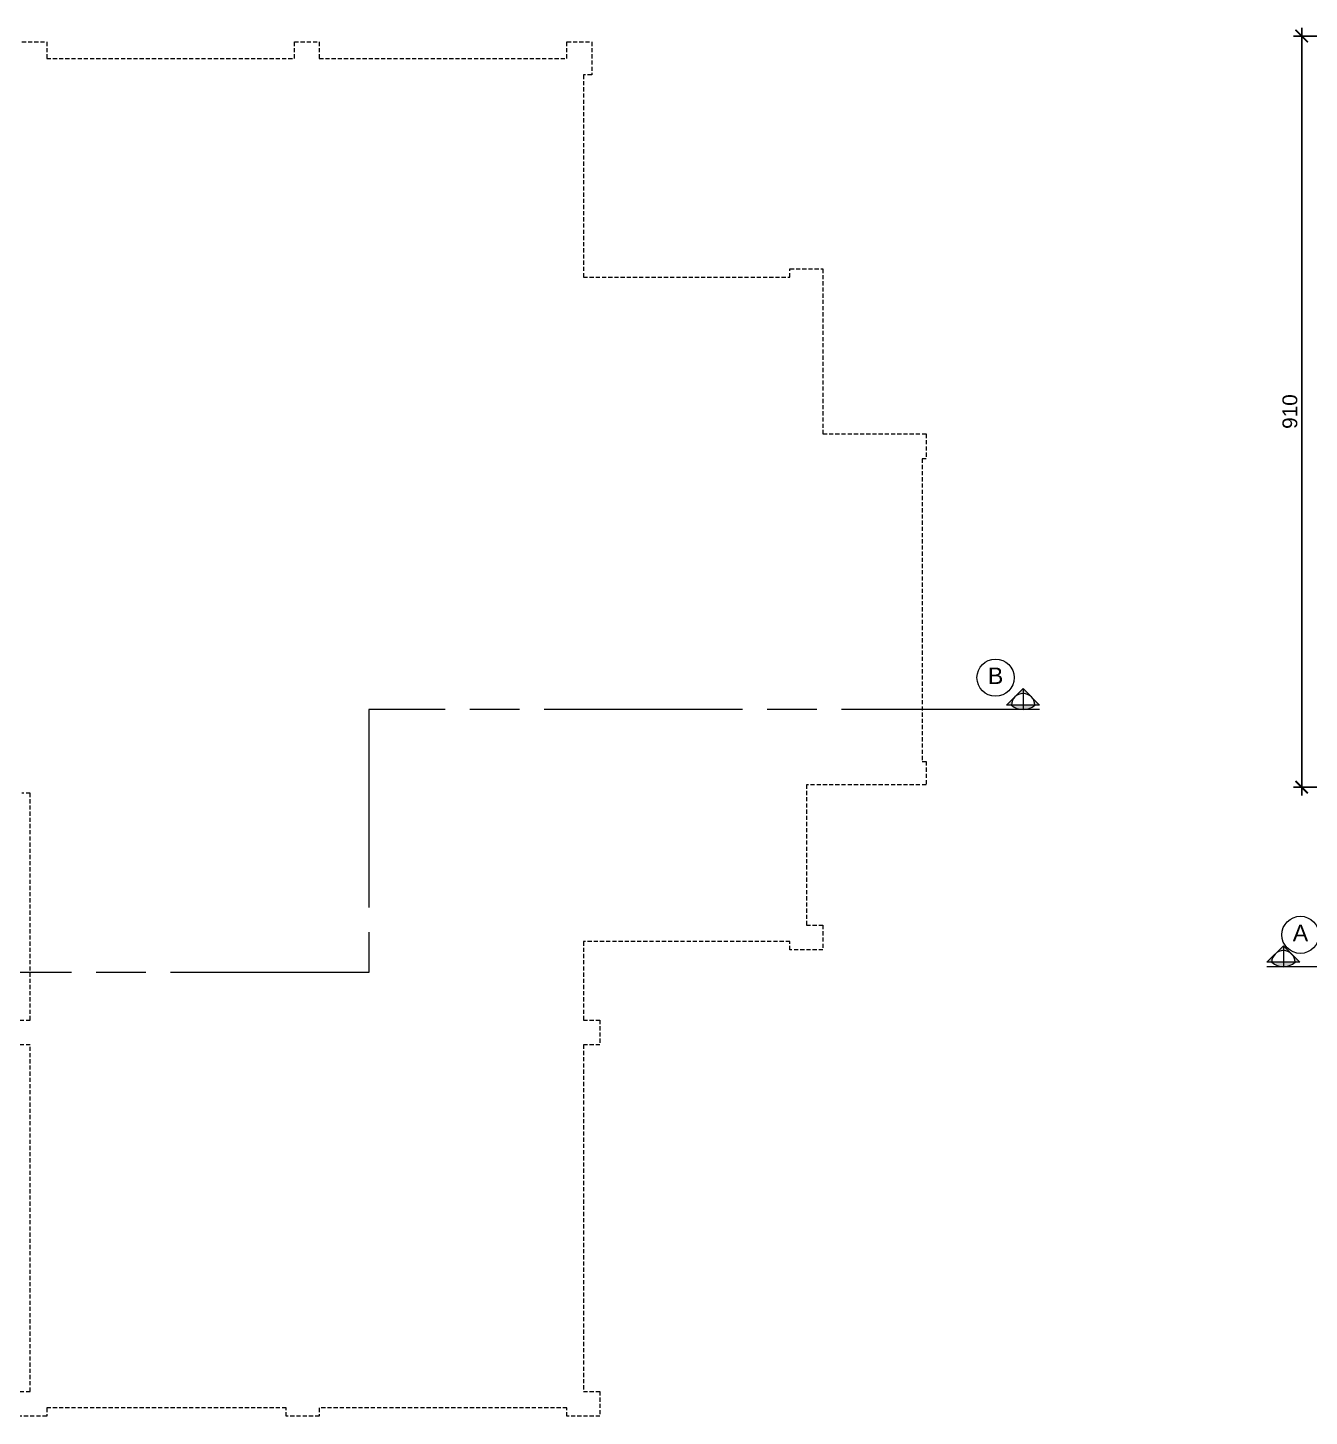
# Model space of a CAD drawing. Header units: millimetres. Extents: x -43527 to -16485, y 19062 to 36467.
# Drawn here: x -32820 to -31268, y 32347 to 34030 of the extents above; entities that cross this region are included whole.
import ezdxf

# ---------------------------------------------------------------- set-up
doc = ezdxf.new("R2010")
doc.units = ezdxf.units.MM
doc.header["$LTSCALE"] = 10
doc.header["$PDMODE"] = 35
doc.linetypes.add('ACAD_ISO08W100', pattern=[36, 24, -3, 6, -3])
doc.linetypes.add('DASHED', pattern=[0.75, 0.5, -0.25])
for name, color, linetype, lineweight in [('elevation', 2, 'Continuous', 20), ('projection', 181, 'DASHED', 13), ('SEC.  LINE', 20, 'ACAD_ISO08W100', 13), ('TEXT', 6, 'Continuous', 25)]:
    doc.layers.add(name, color=color, linetype=linetype, lineweight=lineweight)
doc.styles.get("Standard").update_dxf_attribs({"font": 'arial.ttf', "height": 18})
doc.dimstyles.new('ISO-25', dxfattribs={"dimtxt": 2.5, "dimasz": 15, "dimexe": 10, "dimexo": 30, "dimgap": 5, "dimtad": 1, "dimdsep": 46, "dimtxsty": 'Standard', "dimblk": 'ARCHTICK', "dimcen": 2.5, "dimdle": 10, "dimadec": 1, "dimazin": 0, "dimtfac": 1, "dimtmove": 0, "dimatfit": 3, "dimldrblk": 'OPEN90', "dimfxl": 1, "dimarcsym": 0})

# ---------------------------------------------------------------- blocks, each defined once
blk = doc.blocks.new('_ArchTick')
at = {"color": 0, "linetype": 'ByBlock', "const_width": 0.15}
blk.add_lwpolyline([(-0.5, -0.5), (0.5, 0.5)], dxfattribs=at)
blk = doc.blocks.new('*D267')
at = {"layer": 'Defpoints', "color": 0, "transparency": 16777216}
for p in [(-31277, 34019.6), (-31203.1, 34019.6), (-31203.1, 33109.6)]:
    blk.add_point(p, dxfattribs=at)
at = {"layer": 'TEXT', "color": 0, "lineweight": -2, "transparency": 16777216}
for p, q in [((-31233.1, 34019.6), (-31287, 34019.6)), ((-31277, 33099.6), (-31277, 34029.6)), ((-31233.1, 33109.6), (-31287, 33109.6))]:
    blk.add_line(p, q, dxfattribs=at)
at = {"layer": 'TEXT', "color": 0, "lineweight": -2, "transparency": 16777216, "xscale": 15, "yscale": 15, "zscale": 15}
for p, rotation in [((-31277, 34019.6), 90), ((-31277, 33109.6), 270)]:
    blk.add_blockref('_ArchTick', p, dxfattribs=dict(at, rotation=rotation))
at = {"layer": 'TEXT', "color": 0, "transparency": 16777216, "insert": (-31291.2, 33564.6), "char_height": 18, "attachment_point": 5, "rotation": 90}
blk.add_mtext('910', dxfattribs=at)
blk = doc.blocks.new('_Open90')
at = {"color": 0, "linetype": 'ByBlock', "lineweight": -2}
for p, q in [((0, 0), (-1, 0)), ((-0.5, 0.5), (0, 0)), ((0, 0), (-0.5, -0.5))]:
    blk.add_line(p, q, dxfattribs=at)

msp = doc.modelspace()

# ---------------------------------------------------------------- hatches: boundary and pattern name
at = {"layer": 'elevation'}
h = msp.add_hatch(color=256, dxfattribs=at)
h.paths.add_polyline_path([(-31614.343, 33228.969), (-31604.343, 33218.969, 0.19891237), (-31614.343, 33223.112)])
h.paths.add_polyline_path([(-31614.343, 33228.969), (-31614.343, 33223.112, 0.19891237), (-31624.343, 33218.969)])
h.paths.add_polyline_path([(-31604.343, 33218.969), (-31594.343, 33208.969), (-31600.201, 33208.969, 0.19891237)])
h.paths.add_polyline_path([(-31614.343, 33208.969), (-31600.201, 33208.969, -0.18027152), (-31614.343, 33203.699)])
h.paths.add_polyline_path([(-31628.486, 33208.969), (-31614.343, 33208.969), (-31614.343, 33203.699, -0.18027152)])
h.paths.add_polyline_path([(-31624.343, 33218.969, 0.19891237), (-31628.486, 33208.969), (-31634.343, 33208.969)])
h = msp.add_hatch(color=256, dxfattribs=at)
h.paths.add_polyline_path([(-31299.172, 32917.357), (-31289.172, 32907.357, 0.19891237), (-31299.172, 32911.499)])
h.paths.add_polyline_path([(-31299.172, 32917.357), (-31299.172, 32911.499, 0.19891237), (-31309.172, 32907.357)])
h.paths.add_polyline_path([(-31289.172, 32907.357), (-31279.172, 32897.357), (-31285.03, 32897.357, 0.19891237)])
h.paths.add_polyline_path([(-31299.172, 32897.357), (-31285.03, 32897.357, -0.18027152), (-31299.172, 32892.087)])
h.paths.add_polyline_path([(-31313.314, 32897.357), (-31299.172, 32897.357), (-31299.172, 32892.087, -0.18027152)])
h.paths.add_polyline_path([(-31309.172, 32907.357, 0.19891237), (-31313.314, 32897.357), (-31319.172, 32897.357)])

# ---------------------------------------------------------------- linework, layer by layer
for p, q in [((-31634.343, 33208.969), (-31614.343, 33228.969)), ((-31614.343, 33228.969), (-31614.343, 33203.699)), ((-31594.343, 33208.969), (-31614.343, 33228.969)), ((-31594.343, 33208.969), (-31634.343, 33208.969)), ((-31319.172, 32897.357), (-31299.172, 32917.357)), ((-31279.172, 32897.357), (-31299.172, 32917.357)), ((-31299.172, 32917.357), (-31299.172, 32892.087)), ((-31279.172, 32897.357), (-31319.172, 32897.357))]:
    msp.add_line(p, q, dxfattribs=at)
for centre in [(-31647.715, 33242.261), (-31278.522, 32930.648)]:
    msp.add_circle(centre, 22.498, dxfattribs=at)
for centre, radius, start, end in [((-31614.343, 33208.969), 14.142, 0, 180), ((-31614.343, 33225.309), 21.61, 229.123834, 310.876166), ((-31299.172, 32897.357), 14.142, 0, 180), ((-31299.172, 32913.696), 21.61, 229.123834, 310.876166)]:
    msp.add_arc(centre, radius, start, end, dxfattribs=at)
at = {"layer": 'projection'}
for points in [[(-32826.78, 34012.449), (-32796.78, 34012.449), (-32796.78, 33992.449), (-32496.78, 33992.449), (-32496.78, 34012.449), (-32466.78, 34012.449), (-32466.78, 33992.449), (-32166.78, 33992.449), (-32166.78, 34012.449), (-32136.78, 34012.449), (-32136.78, 33972.449), (-32146.78, 33972.449), (-32146.78, 33727.449), (-31896.78, 33727.449), (-31896.78, 33737.449), (-31856.78, 33737.449), (-31856.78, 33707.449), (-31856.78, 33537.449), (-31731.78, 33537.449), (-31731.78, 33507.449), (-31736.78, 33507.449), (-31736.78, 33140.73), (-31731.78, 33140.73), (-31731.78, 33112.449), (-31876.78, 33112.449), (-31876.78, 32942.449), (-31856.78, 32942.449), (-31856.78, 32912.449), (-31896.78, 32912.449), (-31896.78, 32922.449), (-32146.78, 32922.449), (-32146.78, 32827.449), (-32126.78, 32827.449), (-32126.78, 32797.449), (-32146.78, 32797.449), (-32146.78, 32377.449), (-32126.78, 32377.449), (-32126.78, 32347.449), (-32166.78, 32347.449), (-32166.78, 32357.449), (-32466.78, 32357.449), (-32466.78, 32347.449), (-32506.78, 32347.449), (-32506.78, 32357.449), (-32796.78, 32357.449), (-32796.78, 32347.449), (-32836.78, 32347.449)], [(-32836.78, 32827.449), (-32816.78, 32827.449), (-32816.78, 33102.449), (-32826.78, 33102.449)], [(-32836.78, 32377.449), (-32816.78, 32377.449), (-32816.78, 32797.449), (-32836.78, 32797.449)]]:
    msp.add_lwpolyline(points, dxfattribs=at)
at = {"layer": 'SEC.  LINE'}
for p, q in [((-32406.78, 33203.699), (-32406.78, 32884.949)), ((-31594.343, 33203.699), (-32406.78, 33203.699)), ((-29354.429, 32892.087), (-31319.172, 32892.087)), ((-32406.78, 32884.949), (-34371.523, 32884.949))]:
    msp.add_line(p, q, dxfattribs=at)

# ---------------------------------------------------------------- texts
at = {"layer": 'TEXT'}
for s, p in [('B', (-31656.986, 33234.524)), ('A', (-31287.793, 32922.911))]:
    msp.add_text(s, height=20, dxfattribs=at).set_placement(p)

# ---------------------------------------------------------------- dimensions: what is measured, and where the dimension line sits
dim = msp.add_linear_dim(base=(-31276.976, 34019.587), p1=(-31203.081, 33109.587), p2=(-31203.081, 34019.587), angle=90, dimstyle='ISO-25', dxfattribs=at)
dim.commit()
dim.dimension.update_dxf_attribs({"geometry": '*D267', "text_midpoint": (-31291.167, 33564.587)})

doc.saveas('drawing.dxf')
